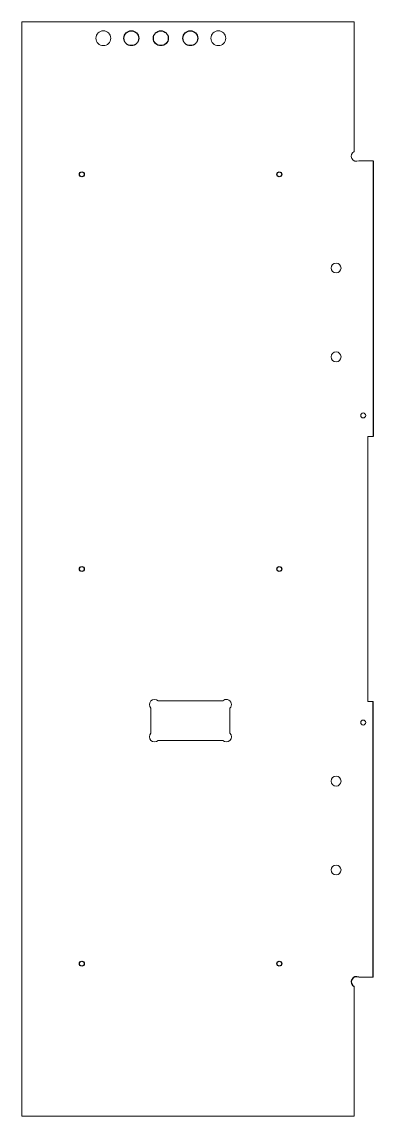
# Model space of a CAD drawing. Extents: x 13.5 to 22.4, y 3.1 to 30.9.
import ezdxf

# ---------------------------------------------------------------- set-up
doc = ezdxf.new("R2010")
doc.units = 0
doc.header["$LTSCALE"] = 5.80031
doc.header["$MEASUREMENT"] = 0
for name, color, linetype in [('1_250BIT_500DEP', 7, 'Continuous'), ('2A_250BIT_350DEP', 7, 'Continuous'), ('6_125BIT_500DEP', 7, 'Continuous')]:
    doc.layers.add(name, color=color, linetype=linetype)

msp = doc.modelspace()

# ---------------------------------------------------------------- linework, layer by layer
at = {"layer": '1_250BIT_500DEP', "color": 7, "linetype": 'Continuous', "lineweight": 5}
for p, q in [((18.566, 13.656), (16.934, 13.656)), ((16.75, 13.472), (16.75, 12.84)), ((18.75, 12.84), (18.75, 13.472)), ((16.934, 12.656), (18.566, 12.656))]:
    msp.add_line(p, q, dxfattribs=at)
for centre, radius in [((15.543, 30.448), 0.188), ((18.457, 30.448), 0.188), ((21.438, 24.625), 0.125), ((21.438, 22.375), 0.125), ((21.438, 11.625), 0.125), ((21.438, 9.375), 0.125)]:
    msp.add_circle(centre, radius, dxfattribs=at)
for centre, start, end in [((16.842, 13.564), 45, -135), ((18.658, 13.564), -44.9998, 135.0002), ((16.842, 12.748), 134.9998, -45.0002), ((18.658, 12.748), -135, 45)]:
    msp.add_arc(centre, 0.13, start, end, dxfattribs=at)
at = {"layer": '2A_250BIT_350DEP', "color": 7, "linetype": 'Continuous', "lineweight": 5}
for p, q in [((13.482, 3.138), (13.482, 30.862)), ((13.482, 30.862), (21.893, 30.862)), ((21.893, 30.862), (21.893, 27.575)), ((22.011, 27.344), (22.375, 27.344)), ((22.245, 20.359), (22.245, 13.641)), ((22.245, 20.359), (22.375, 20.359)), ((22.245, 13.641), (22.375, 13.641)), ((22.375, 6.656), (22.011, 6.656)), ((21.893, 6.425), (21.893, 3.138)), ((21.893, 3.138), (13.482, 3.138))]:
    msp.add_line(p, q, dxfattribs=at)
at = {"layer": '2A_250BIT_350DEP', "color": 7, "linetype": 'Continuous', "lineweight": 25}
for p, q in [((22.375, 27.344), (22.375, 20.359)), ((22.375, 6.656), (22.375, 13.641))]:
    msp.add_line(p, q, dxfattribs=at)
at = {"layer": '2A_250BIT_350DEP', "color": 7, "linetype": 'Continuous', "lineweight": 5}
msp.add_arc((21.952, 27.46), 0.13, 117.039, -62.961, dxfattribs=at)
at = {"layer": '2A_250BIT_350DEP', "color": 7, "linetype": 'Continuous', "lineweight": 25}
msp.add_arc((21.952, 6.54), 0.13, 62.961, -117.039, dxfattribs=at)
at = {"layer": '6_125BIT_500DEP', "color": 7, "linetype": 'Continuous', "lineweight": 25}
for centre, radius in [((16.252, 30.448), 0.188), ((17, 30.448), 0.188), ((17.748, 30.448), 0.188), ((15, 27), 0.0625), ((20, 27), 0.0625), ((15, 17), 0.0625), ((20, 17), 0.0625), ((15, 7), 0.0625), ((20, 7), 0.0625)]:
    msp.add_circle(centre, radius, dxfattribs=at)
at = {"layer": '6_125BIT_500DEP', "color": 7, "linetype": 'Continuous', "lineweight": 5}
for centre in [(22.125, 20.891), (22.125, 13.109)]:
    msp.add_circle(centre, 0.0625, dxfattribs=at)

doc.saveas('drawing.dxf')
